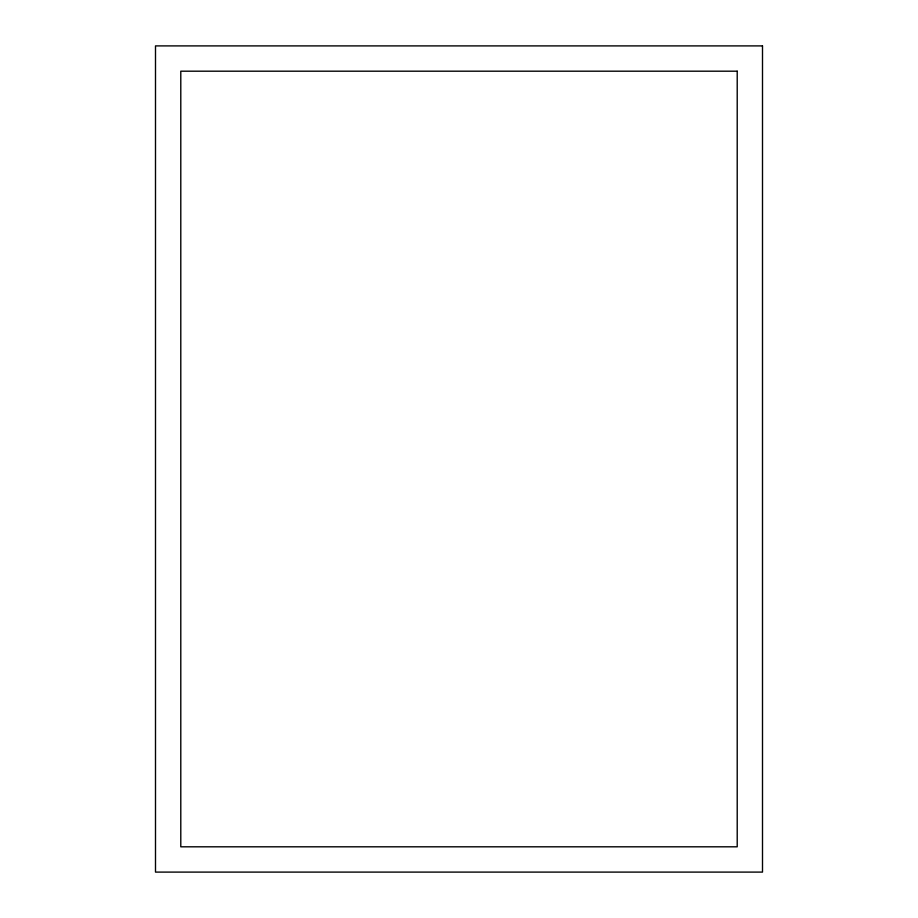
<?xml version="1.0" encoding="UTF-8"?>
<svg xmlns="http://www.w3.org/2000/svg" width="918" height="918" viewBox="0 0 918 918"><rect width="100%" height="100%" fill="white"/><g stroke="black" fill="none" stroke-linecap="round" stroke-linejoin="round"><path stroke-width="1.38" d="M762.502 45.9L155.498 45.9L155.498 872.1L762.502 872.1L762.502 45.9M737.211 71.191L180.789 71.191L180.789 846.809L737.211 846.809L737.211 71.191"/></g></svg>
